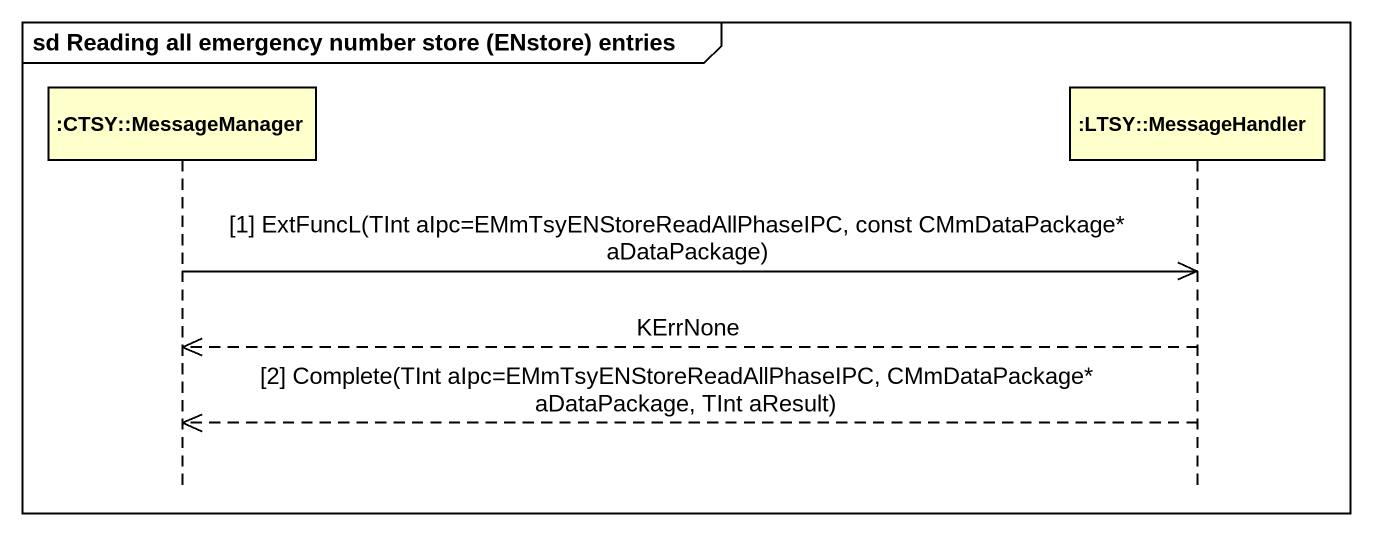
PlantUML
@startuml
mainframe sd Reading all emergency number store (ENstore) entries
hide footbox
participant ":CTSY::MessageManager" as CTSY_MessageManager
participant ":LTSY::MessageHandler" as LTSY_MessageHandler

CTSY_MessageManager ->> LTSY_MessageHandler : [1] ExtFuncL(TInt aIpc=EMmTsyENStoreReadAllPhaseIPC, const CMmDataPackage* aDataPackage)
LTSY_MessageHandler -->> CTSY_MessageManager : KErrNone
LTSY_MessageHandler -->> CTSY_MessageManager : [2] Complete(TInt aIpc=EMmTsyENStoreReadAllPhaseIPC, CMmDataPackage* aDataPackage, TInt aResult)
@enduml
